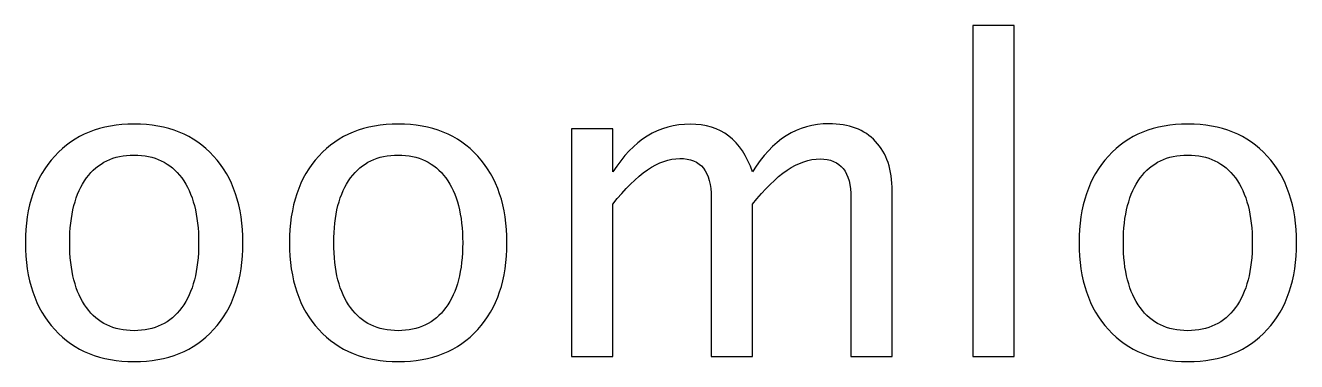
# Model space of a CAD drawing. Header units: centimetres. Extents: x -31.2 to 31.2, y -24.9 to 29.2.
# Drawn here: x -31.205 to -27.449, y 28.155 to 29.15 of the extents above; entities that cross this region are included whole.
import ezdxf

# ---------------------------------------------------------------- set-up
doc = ezdxf.new("R2010")
doc.units = ezdxf.units.CM
doc.header["$MEASUREMENT"] = 0
doc.layers.add('Layer 1', color=7, linetype='Continuous')

msp = doc.modelspace()

# ---------------------------------------------------------------- linework, layer by layer
at = {"layer": 'Layer 1'}
for points, knots in [([(-28.40543, 28.17044), (-28.40543, 28.17044), (-28.40543, 29.14961), (-28.40543, 29.14961), (-28.40543, 29.14961), (-28.40543, 29.14961), (-28.28351, 29.14961), (-28.28351, 29.14961), (-28.28351, 29.14961), (-28.28351, 29.14961), (-28.28351, 28.17044), (-28.28351, 28.17044), (-28.28351, 28.17044), (-28.28351, 28.17044), (-28.40543, 28.17044), (-28.40543, 28.17044)], [0, 0, 0, 0, 0.2, 0.2, 0.2, 0.2, 0.4, 0.4, 0.4, 0.4, 0.6, 0.6, 0.6, 0.6, 1, 1, 1, 1]), ([(-30.88362, 28.1552), (-30.98247, 28.1552), (-31.06078, 28.18674), (-31.11836, 28.24982), (-31.11836, 28.24982), (-31.17614, 28.31289), (-31.20493, 28.39862), (-31.20493, 28.50678), (-31.20493, 28.50678), (-31.20493, 28.61473), (-31.17614, 28.70024), (-31.11836, 28.76311), (-31.11836, 28.76311), (-31.06078, 28.82597), (-30.98247, 28.85751), (-30.88362, 28.85751), (-30.88362, 28.85751), (-30.78477, 28.85751), (-30.70645, 28.82597), (-30.64888, 28.76311), (-30.64888, 28.76311), (-30.5911, 28.70024), (-30.56231, 28.61473), (-30.56231, 28.50678), (-30.56231, 28.50678), (-30.56231, 28.39862), (-30.5911, 28.31289), (-30.64888, 28.24982), (-30.64888, 28.24982), (-30.70645, 28.18674), (-30.78477, 28.1552), (-30.88362, 28.1552)], [0, 0, 0, 0, 0.1111111, 0.1111111, 0.1111111, 0.1111111, 0.2222222, 0.2222222, 0.2222222, 0.2222222, 0.3333333, 0.3333333, 0.3333333, 0.3333333, 0.4444444, 0.4444444, 0.4444444, 0.4444444, 0.5555556, 0.5555556, 0.5555556, 0.5555556, 0.6666667, 0.6666667, 0.6666667, 0.6666667, 0.7777778, 0.7777778, 0.7777778, 0.7777778, 1, 1, 1, 1]), ([(-30.10342, 28.1552), (-30.20227, 28.1552), (-30.28058, 28.18674), (-30.33816, 28.24982), (-30.33816, 28.24982), (-30.39594, 28.31289), (-30.42473, 28.39862), (-30.42473, 28.50678), (-30.42473, 28.50678), (-30.42473, 28.61473), (-30.39594, 28.70024), (-30.33816, 28.76311), (-30.33816, 28.76311), (-30.28058, 28.82597), (-30.20227, 28.85751), (-30.10342, 28.85751), (-30.10342, 28.85751), (-30.00457, 28.85751), (-29.92625, 28.82597), (-29.86868, 28.76311), (-29.86868, 28.76311), (-29.8109, 28.70024), (-29.78211, 28.61473), (-29.78211, 28.50678), (-29.78211, 28.50678), (-29.78211, 28.39862), (-29.8109, 28.31289), (-29.86868, 28.24982), (-29.86868, 28.24982), (-29.92625, 28.18674), (-30.00457, 28.1552), (-30.10342, 28.1552)], [0, 0, 0, 0, 0.1111111, 0.1111111, 0.1111111, 0.1111111, 0.2222222, 0.2222222, 0.2222222, 0.2222222, 0.3333333, 0.3333333, 0.3333333, 0.3333333, 0.4444444, 0.4444444, 0.4444444, 0.4444444, 0.5555556, 0.5555556, 0.5555556, 0.5555556, 0.6666667, 0.6666667, 0.6666667, 0.6666667, 0.7777778, 0.7777778, 0.7777778, 0.7777778, 1, 1, 1, 1]), ([(-29.59119, 28.17044), (-29.59119, 28.17044), (-29.59119, 28.84354), (-29.59119, 28.84354), (-29.59119, 28.84354), (-29.59119, 28.84354), (-29.46927, 28.84354), (-29.46927, 28.84354), (-29.46927, 28.84354), (-29.46927, 28.84354), (-29.46927, 28.71633), (-29.46927, 28.71633), (-29.46927, 28.71633), (-29.40979, 28.81052), (-29.33359, 28.85751), (-29.24025, 28.85751), (-29.24025, 28.85751), (-29.15029, 28.85751), (-29.08912, 28.81052), (-29.05652, 28.71633), (-29.05652, 28.71633), (-28.99873, 28.81137), (-28.92338, 28.85878), (-28.83088, 28.85878), (-28.83088, 28.85878), (-28.77183, 28.85878), (-28.7259, 28.84142), (-28.69309, 28.8065), (-28.69309, 28.8065), (-28.66028, 28.77157), (-28.64377, 28.72268), (-28.64377, 28.65981), (-28.64377, 28.65981), (-28.64377, 28.65981), (-28.64377, 28.17044), (-28.64377, 28.17044), (-28.64377, 28.17044), (-28.64377, 28.17044), (-28.76569, 28.17044), (-28.76569, 28.17044), (-28.76569, 28.17044), (-28.76569, 28.17044), (-28.76569, 28.63971), (-28.76569, 28.63971), (-28.76569, 28.63971), (-28.76569, 28.71633), (-28.79617, 28.75464), (-28.85713, 28.75464), (-28.85713, 28.75464), (-28.92042, 28.75464), (-28.98688, 28.70998), (-29.05652, 28.62044), (-29.05652, 28.62044), (-29.05652, 28.62044), (-29.05652, 28.17044), (-29.05652, 28.17044), (-29.05652, 28.17044), (-29.05652, 28.17044), (-29.17844, 28.17044), (-29.17844, 28.17044), (-29.17844, 28.17044), (-29.17844, 28.17044), (-29.17844, 28.64013), (-29.17844, 28.64013), (-29.17844, 28.64013), (-29.17844, 28.71739), (-29.20934, 28.75591), (-29.27136, 28.75591), (-29.27136, 28.75591), (-29.33296, 28.75591), (-29.399, 28.71104), (-29.46927, 28.62108), (-29.46927, 28.62108), (-29.46927, 28.62108), (-29.46927, 28.17044), (-29.46927, 28.17044), (-29.46927, 28.17044), (-29.46927, 28.17044), (-29.59119, 28.17044), (-29.59119, 28.17044)], [0, 0, 0, 0, 0.047619, 0.047619, 0.047619, 0.047619, 0.0952381, 0.0952381, 0.0952381, 0.0952381, 0.1428571, 0.1428571, 0.1428571, 0.1428571, 0.1904762, 0.1904762, 0.1904762, 0.1904762, 0.2380952, 0.2380952, 0.2380952, 0.2380952, 0.2857143, 0.2857143, 0.2857143, 0.2857143, 0.3333333, 0.3333333, 0.3333333, 0.3333333, 0.3809524, 0.3809524, 0.3809524, 0.3809524, 0.4285714, 0.4285714, 0.4285714, 0.4285714, 0.4761905, 0.4761905, 0.4761905, 0.4761905, 0.5238095, 0.5238095, 0.5238095, 0.5238095, 0.5714286, 0.5714286, 0.5714286, 0.5714286, 0.6190476, 0.6190476, 0.6190476, 0.6190476, 0.6666667, 0.6666667, 0.6666667, 0.6666667, 0.7142857, 0.7142857, 0.7142857, 0.7142857, 0.7619048, 0.7619048, 0.7619048, 0.7619048, 0.8095238, 0.8095238, 0.8095238, 0.8095238, 0.8571429, 0.8571429, 0.8571429, 0.8571429, 0.9047619, 0.9047619, 0.9047619, 0.9047619, 1, 1, 1, 1]), ([(-27.77043, 28.1552), (-27.86928, 28.1552), (-27.94759, 28.18674), (-28.00517, 28.24982), (-28.00517, 28.24982), (-28.06295, 28.31289), (-28.09174, 28.39862), (-28.09174, 28.50678), (-28.09174, 28.50678), (-28.09174, 28.61473), (-28.06295, 28.70024), (-28.00517, 28.76311), (-28.00517, 28.76311), (-27.94759, 28.82597), (-27.86928, 28.85751), (-27.77043, 28.85751), (-27.77043, 28.85751), (-27.67158, 28.85751), (-27.59326, 28.82597), (-27.53569, 28.76311), (-27.53569, 28.76311), (-27.47791, 28.70024), (-27.44912, 28.61473), (-27.44912, 28.50678), (-27.44912, 28.50678), (-27.44912, 28.39862), (-27.47791, 28.31289), (-27.53569, 28.24982), (-27.53569, 28.24982), (-27.59326, 28.18674), (-27.67158, 28.1552), (-27.77043, 28.1552)], [0, 0, 0, 0, 0.1111111, 0.1111111, 0.1111111, 0.1111111, 0.2222222, 0.2222222, 0.2222222, 0.2222222, 0.3333333, 0.3333333, 0.3333333, 0.3333333, 0.4444444, 0.4444444, 0.4444444, 0.4444444, 0.5555556, 0.5555556, 0.5555556, 0.5555556, 0.6666667, 0.6666667, 0.6666667, 0.6666667, 0.7777778, 0.7777778, 0.7777778, 0.7777778, 1, 1, 1, 1]), ([(-30.88383, 28.24664), (-30.82351, 28.24664), (-30.77652, 28.26929), (-30.74307, 28.3148), (-30.74307, 28.3148), (-30.70984, 28.36009), (-30.69312, 28.42423), (-30.69312, 28.50678), (-30.69312, 28.50678), (-30.69312, 28.58912), (-30.70984, 28.65304), (-30.74307, 28.69834), (-30.74307, 28.69834), (-30.77652, 28.74342), (-30.82351, 28.76607), (-30.88383, 28.76607), (-30.88383, 28.76607), (-30.94437, 28.76607), (-30.99136, 28.74342), (-31.02438, 28.69834), (-31.02438, 28.69834), (-31.05761, 28.65304), (-31.07412, 28.58912), (-31.07412, 28.50678), (-31.07412, 28.50678), (-31.07412, 28.42423), (-31.05761, 28.36009), (-31.02438, 28.3148), (-31.02438, 28.3148), (-30.99136, 28.26929), (-30.94437, 28.24664), (-30.88383, 28.24664)], [0, 0, 0, 0, 0.1111111, 0.1111111, 0.1111111, 0.1111111, 0.2222222, 0.2222222, 0.2222222, 0.2222222, 0.3333333, 0.3333333, 0.3333333, 0.3333333, 0.4444444, 0.4444444, 0.4444444, 0.4444444, 0.5555556, 0.5555556, 0.5555556, 0.5555556, 0.6666667, 0.6666667, 0.6666667, 0.6666667, 0.7777778, 0.7777778, 0.7777778, 0.7777778, 1, 1, 1, 1]), ([(-30.10363, 28.24664), (-30.04331, 28.24664), (-29.99632, 28.26929), (-29.96287, 28.3148), (-29.96287, 28.3148), (-29.92964, 28.36009), (-29.91292, 28.42423), (-29.91292, 28.50678), (-29.91292, 28.50678), (-29.91292, 28.58912), (-29.92964, 28.65304), (-29.96287, 28.69834), (-29.96287, 28.69834), (-29.99632, 28.74342), (-30.04331, 28.76607), (-30.10363, 28.76607), (-30.10363, 28.76607), (-30.16417, 28.76607), (-30.21116, 28.74342), (-30.24418, 28.69834), (-30.24418, 28.69834), (-30.27741, 28.65304), (-30.29392, 28.58912), (-30.29392, 28.50678), (-30.29392, 28.50678), (-30.29392, 28.42423), (-30.27741, 28.36009), (-30.24418, 28.3148), (-30.24418, 28.3148), (-30.21116, 28.26929), (-30.16417, 28.24664), (-30.10363, 28.24664)], [0, 0, 0, 0, 0.1111111, 0.1111111, 0.1111111, 0.1111111, 0.2222222, 0.2222222, 0.2222222, 0.2222222, 0.3333333, 0.3333333, 0.3333333, 0.3333333, 0.4444444, 0.4444444, 0.4444444, 0.4444444, 0.5555556, 0.5555556, 0.5555556, 0.5555556, 0.6666667, 0.6666667, 0.6666667, 0.6666667, 0.7777778, 0.7777778, 0.7777778, 0.7777778, 1, 1, 1, 1]), ([(-27.77064, 28.24664), (-27.71032, 28.24664), (-27.66333, 28.26929), (-27.62988, 28.3148), (-27.62988, 28.3148), (-27.59665, 28.36009), (-27.57993, 28.42423), (-27.57993, 28.50678), (-27.57993, 28.50678), (-27.57993, 28.58912), (-27.59665, 28.65304), (-27.62988, 28.69834), (-27.62988, 28.69834), (-27.66333, 28.74342), (-27.71032, 28.76607), (-27.77064, 28.76607), (-27.77064, 28.76607), (-27.83118, 28.76607), (-27.87817, 28.74342), (-27.91119, 28.69834), (-27.91119, 28.69834), (-27.94442, 28.65304), (-27.96093, 28.58912), (-27.96093, 28.50678), (-27.96093, 28.50678), (-27.96093, 28.42423), (-27.94442, 28.36009), (-27.91119, 28.3148), (-27.91119, 28.3148), (-27.87817, 28.26929), (-27.83118, 28.24664), (-27.77064, 28.24664)], [0, 0, 0, 0, 0.1111111, 0.1111111, 0.1111111, 0.1111111, 0.2222222, 0.2222222, 0.2222222, 0.2222222, 0.3333333, 0.3333333, 0.3333333, 0.3333333, 0.4444444, 0.4444444, 0.4444444, 0.4444444, 0.5555556, 0.5555556, 0.5555556, 0.5555556, 0.6666667, 0.6666667, 0.6666667, 0.6666667, 0.7777778, 0.7777778, 0.7777778, 0.7777778, 1, 1, 1, 1])]:
    msp.add_open_spline(points, degree=3, knots=knots, dxfattribs=at)

doc.saveas('drawing.dxf')
